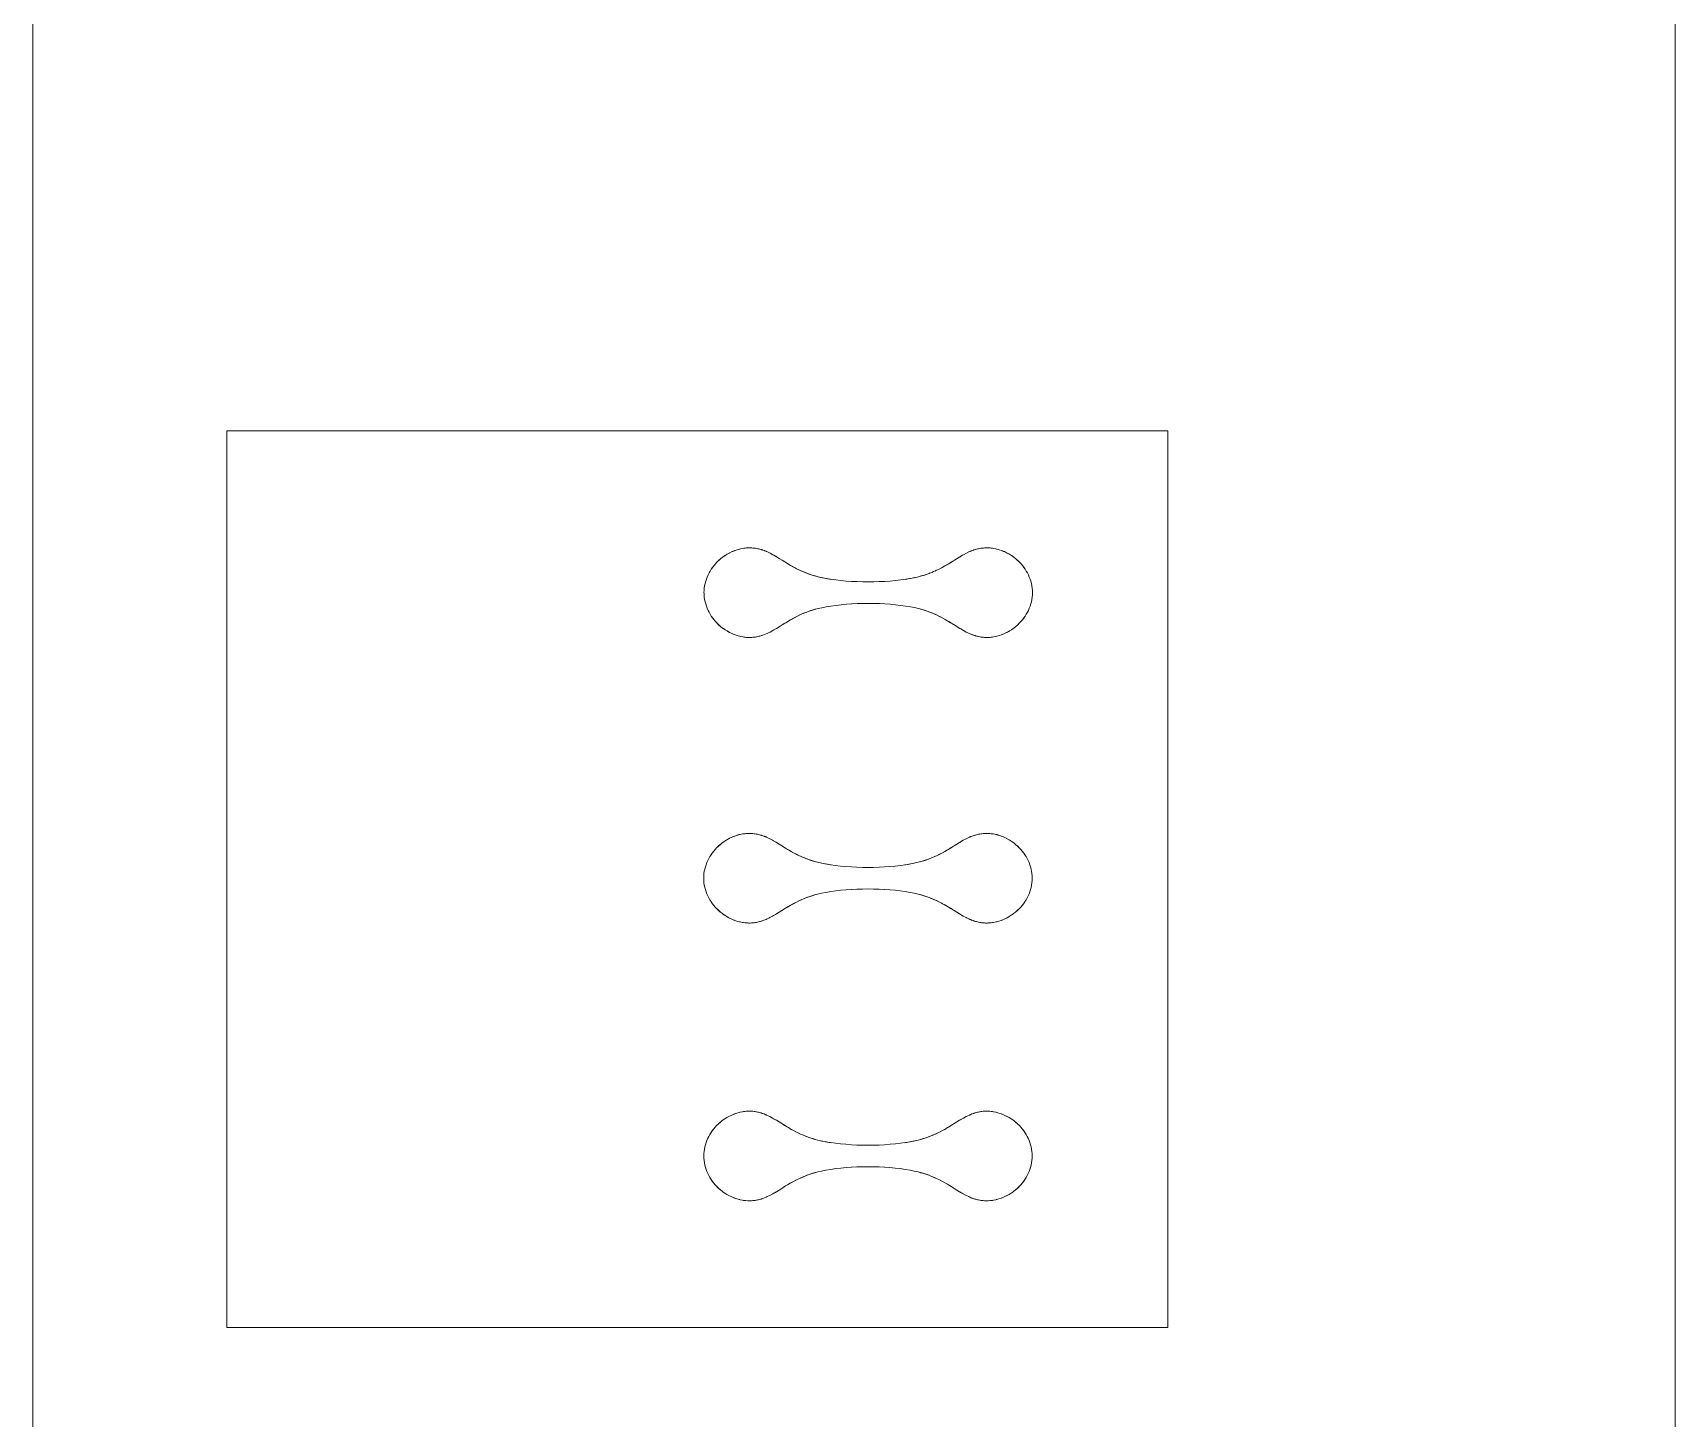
# Model space of a CAD drawing. Header units: centimetres. Extents: x -16.81 to -14.54, y 1.61 to 2.77.
# Drawn here: x -16.20587 to -16.18647, y 2.47812 to 2.49448 of the extents above; entities that cross this region are included whole.
import ezdxf

# ---------------------------------------------------------------- set-up
doc = ezdxf.new("R2010")
doc.units = ezdxf.units.CM
doc.header["$MEASUREMENT"] = 0
doc.layers.add('Predeterminada', color=7, linetype='Continuous', lineweight=0)

msp = doc.modelspace()

# ---------------------------------------------------------------- linework, layer by layer
at = {"layer": 'Predeterminada', "color": 18, "lineweight": 0, "true_color": 0x000000}
for p, q in [((-16.196779, 2.488122), (-16.1968, 2.488131)), ((-16.196742, 2.488107), (-16.196764, 2.488115)), ((-16.196702, 2.488092), (-16.196726, 2.4881)), ((-16.19527, 2.488105), (-16.195293, 2.488096)), ((-16.195233, 2.48812), (-16.195254, 2.488111)), ((-16.195196, 2.488136), (-16.195217, 2.488127)), ((-16.194093, 2.487957), (-16.194093, 2.487957)), ((-16.196775, 2.487624), (-16.196752, 2.487633)), ((-16.196737, 2.487639), (-16.196713, 2.487648)), ((-16.195306, 2.487652), (-16.195282, 2.487644)), ((-16.195267, 2.487638), (-16.195244, 2.487629)), ((-16.196811, 2.487608), (-16.19679, 2.487617)), ((-16.195228, 2.487622), (-16.195207, 2.487613)), ((-16.194793, 2.487383), (-16.19477, 2.487374)), ((-16.194777, 2.487377), (-16.194777, 2.487377)), ((-16.196782, 2.484749), (-16.196804, 2.484758)), ((-16.196746, 2.484734), (-16.196767, 2.484742)), ((-16.196706, 2.484719), (-16.196729, 2.484728)), ((-16.195273, 2.484732), (-16.195297, 2.484723)), ((-16.195236, 2.484747), (-16.195258, 2.484738)), ((-16.195199, 2.484763), (-16.195221, 2.484754)), ((-16.194096, 2.484584), (-16.194096, 2.484584)), ((-16.196814, 2.484235), (-16.196793, 2.484245)), ((-16.196778, 2.484251), (-16.196755, 2.484261)), ((-16.19674, 2.484267), (-16.196716, 2.484275)), ((-16.195309, 2.48428), (-16.195285, 2.484271)), ((-16.19527, 2.484265), (-16.195247, 2.484256)), ((-16.195231, 2.484249), (-16.19521, 2.48424)), ((-16.194796, 2.48401), (-16.194774, 2.484001)), ((-16.19478, 2.484004), (-16.19478, 2.484004)), ((-16.196782, 2.481468), (-16.196803, 2.481478)), ((-16.196745, 2.481453), (-16.196766, 2.481462)), ((-16.196705, 2.481438), (-16.196728, 2.481447)), ((-16.195273, 2.481451), (-16.195296, 2.481443)), ((-16.195236, 2.481466), (-16.195257, 2.481457)), ((-16.195199, 2.481482), (-16.19522, 2.481473)), ((-16.194096, 2.481303), (-16.194096, 2.481303)), ((-16.196814, 2.480954), (-16.196793, 2.480964)), ((-16.196778, 2.480971), (-16.196755, 2.48098)), ((-16.19674, 2.480986), (-16.196716, 2.480994)), ((-16.195309, 2.480999), (-16.195285, 2.48099)), ((-16.19527, 2.480984), (-16.195247, 2.480975)), ((-16.195231, 2.480969), (-16.19521, 2.480959)), ((-16.194796, 2.480729), (-16.194773, 2.480721)), ((-16.19478, 2.480723), (-16.19478, 2.480723))]:
    msp.add_line(p, q, dxfattribs=at)
for points in [[(-16.197826, 2.488192), (-16.197829, 2.488189), (-16.197844, 2.488169), (-16.197858, 2.488148), (-16.197855, 2.488152), (-16.197841, 2.488173), (-16.197825, 2.488193), (-16.197809, 2.488212), (-16.197792, 2.488231)], [(-16.197771, 2.488251), (-16.197774, 2.488249), (-16.197776, 2.488246), (-16.197792, 2.488231), (-16.197771, 2.488251), (-16.197747, 2.488272), (-16.197725, 2.48829)], [(-16.197749, 2.48827), (-16.197753, 2.488267), (-16.197769, 2.488252)], [(-16.197697, 2.488309), (-16.197703, 2.488305), (-16.197725, 2.48829), (-16.197718, 2.488294), (-16.197695, 2.488311), (-16.197671, 2.488325)], [(-16.197641, 2.488342), (-16.197647, 2.488339), (-16.197671, 2.488325), (-16.197663, 2.48833), (-16.197638, 2.488344), (-16.197613, 2.488356)], [(-16.197582, 2.488368), (-16.197588, 2.488366), (-16.197613, 2.488356), (-16.197603, 2.488359), (-16.197577, 2.48837), (-16.197551, 2.488379)], [(-16.197519, 2.488387), (-16.197524, 2.488386), (-16.197551, 2.488379), (-16.19754, 2.488382), (-16.197513, 2.488389), (-16.197485, 2.488395), (-16.197473, 2.488396), (-16.197445, 2.4884), (-16.197457, 2.488398), (-16.197473, 2.488396)], [(-16.197411, 2.488401), (-16.197417, 2.488401), (-16.197445, 2.4884), (-16.197422, 2.488401), (-16.197411, 2.488401), (-16.197408, 2.488401), (-16.197394, 2.488401), (-16.197379, 2.488401)], [(-16.197337, 2.488396), (-16.197325, 2.488394), (-16.197296, 2.488388), (-16.197308, 2.488391), (-16.197322, 2.488393)], [(-16.197263, 2.488379), (-16.197266, 2.48838), (-16.197272, 2.488382), (-16.197296, 2.488388), (-16.197284, 2.488385), (-16.197263, 2.488379), (-16.19726, 2.488378), (-16.197253, 2.488376), (-16.197247, 2.488374), (-16.197231, 2.488368), (-16.197225, 2.488366), (-16.197208, 2.488359), (-16.197202, 2.488356), (-16.197163, 2.488337), (-16.19713, 2.48832)], [(-16.197211, 2.48836), (-16.197214, 2.488361), (-16.19722, 2.488364), (-16.197225, 2.488366)], [(-16.197089, 2.488296), (-16.197097, 2.488301), (-16.19713, 2.48832), (-16.197118, 2.488313), (-16.197086, 2.488294), (-16.197054, 2.488274), (-16.197022, 2.488254), (-16.197022, 2.488254), (-16.196988, 2.488234)], [(-16.196814, 2.488138), (-16.19685, 2.488155), (-16.196885, 2.488173), (-16.19692, 2.488193), (-16.196954, 2.488213), (-16.196988, 2.488234), (-16.196988, 2.488234), (-16.197011, 2.488247), (-16.196978, 2.488227), (-16.196944, 2.488207), (-16.19691, 2.488187), (-16.196875, 2.488168), (-16.19684, 2.48815), (-16.196802, 2.488132), (-16.196766, 2.488116), (-16.196729, 2.488102), (-16.196691, 2.488088), (-16.196655, 2.488076), (-16.196622, 2.488067), (-16.19663, 2.488069), (-16.196664, 2.488079), (-16.196699, 2.488091)], [(-16.195308, 2.488091), (-16.195344, 2.488079), (-16.195378, 2.488069), (-16.195386, 2.488067), (-16.195352, 2.488076), (-16.195316, 2.488088), (-16.195278, 2.488102), (-16.195241, 2.488116), (-16.195205, 2.488132), (-16.195167, 2.48815), (-16.195132, 2.488168), (-16.195097, 2.488187), (-16.195063, 2.488207), (-16.195029, 2.488227), (-16.194996, 2.488247), (-16.195019, 2.488234), (-16.195053, 2.488213), (-16.195087, 2.488193), (-16.195122, 2.488173), (-16.195158, 2.488155), (-16.195193, 2.488138)], [(-16.195019, 2.488234), (-16.194985, 2.488254), (-16.194985, 2.488254), (-16.194953, 2.488274), (-16.194921, 2.488294), (-16.194889, 2.488313), (-16.194877, 2.48832), (-16.19491, 2.488301), (-16.194919, 2.488295)], [(-16.194877, 2.48832), (-16.194844, 2.488337), (-16.194806, 2.488356), (-16.194799, 2.488359), (-16.194782, 2.488366), (-16.194776, 2.488368), (-16.194761, 2.488374), (-16.194754, 2.488376), (-16.194748, 2.488378), (-16.194723, 2.488385), (-16.194711, 2.488388), (-16.194735, 2.488382), (-16.194741, 2.48838)], [(-16.194782, 2.488366), (-16.194787, 2.488364), (-16.194793, 2.488361), (-16.194797, 2.48836)], [(-16.194685, 2.488393), (-16.194699, 2.488391), (-16.194711, 2.488388), (-16.194683, 2.488394), (-16.194671, 2.488396)], [(-16.194628, 2.488401), (-16.194614, 2.488401), (-16.194599, 2.488401), (-16.194585, 2.488401), (-16.194562, 2.4884), (-16.19459, 2.488401)], [(-16.194534, 2.488396), (-16.19455, 2.488398), (-16.194562, 2.4884), (-16.194534, 2.488396), (-16.194522, 2.488395), (-16.194495, 2.488389), (-16.194468, 2.488382), (-16.194456, 2.488379), (-16.194483, 2.488386), (-16.194488, 2.488387)], [(-16.194456, 2.488379), (-16.19443, 2.48837), (-16.194404, 2.488359), (-16.194394, 2.488356), (-16.19442, 2.488366), (-16.194426, 2.488368)], [(-16.194394, 2.488356), (-16.194369, 2.488344), (-16.194345, 2.48833), (-16.194336, 2.488325), (-16.19436, 2.488339), (-16.194366, 2.488342)], [(-16.194336, 2.488325), (-16.194312, 2.488311), (-16.19429, 2.488294), (-16.194282, 2.48829), (-16.194305, 2.488305), (-16.194311, 2.488309)], [(-16.194282, 2.48829), (-16.194261, 2.488272), (-16.194239, 2.488253), (-16.194237, 2.488251), (-16.194236, 2.488251), (-16.194215, 2.488231), (-16.194231, 2.488246), (-16.194234, 2.488249), (-16.194236, 2.488251)], [(-16.194237, 2.488251), (-16.194254, 2.488267), (-16.194258, 2.48827)], [(-16.194215, 2.488231), (-16.194198, 2.488212), (-16.194182, 2.488193), (-16.194167, 2.488173), (-16.194152, 2.488152), (-16.194149, 2.488148), (-16.194164, 2.488169), (-16.194179, 2.488189), (-16.194181, 2.488192)], [(-16.197858, 2.488148), (-16.197872, 2.488127), (-16.197884, 2.488104), (-16.197896, 2.488081), (-16.197906, 2.488056), (-16.197916, 2.488031), (-16.197924, 2.488006), (-16.197931, 2.48798), (-16.197936, 2.487953), (-16.197941, 2.487926), (-16.197943, 2.487899), (-16.197944, 2.487872), (-16.197943, 2.487861), (-16.197943, 2.487845), (-16.197941, 2.487818), (-16.197937, 2.487791), (-16.197931, 2.487764), (-16.197924, 2.487738), (-16.197916, 2.487713), (-16.197906, 2.487688), (-16.197896, 2.487663), (-16.197884, 2.48764), (-16.197872, 2.487617), (-16.197858, 2.487596), (-16.197855, 2.487592), (-16.197841, 2.487571), (-16.197825, 2.487551), (-16.197809, 2.487532), (-16.197792, 2.487514)], [(-16.196553, 2.48805), (-16.196505, 2.48804), (-16.196495, 2.488038), (-16.196547, 2.488048), (-16.196597, 2.48806), (-16.19663, 2.488069)], [(-16.196505, 2.48804), (-16.19644, 2.488029), (-16.196448, 2.488031), (-16.196505, 2.48804)], [(-16.196448, 2.488031), (-16.196388, 2.488022), (-16.196327, 2.488015), (-16.196264, 2.488009), (-16.1962, 2.488005), (-16.196135, 2.488002), (-16.196069, 2.488), (-16.196004, 2.487999), (-16.195938, 2.488), (-16.195873, 2.488002), (-16.195808, 2.488005), (-16.195743, 2.488009), (-16.19568, 2.488015), (-16.195619, 2.488022), (-16.195559, 2.488031), (-16.195502, 2.48804)], [(-16.195456, 2.48805), (-16.195502, 2.48804), (-16.195511, 2.488038), (-16.195462, 2.488048), (-16.19541, 2.48806), (-16.195378, 2.488069)], [(-16.194149, 2.488148), (-16.194136, 2.488127), (-16.194123, 2.488104), (-16.194111, 2.488081), (-16.194101, 2.488056), (-16.194091, 2.488031), (-16.194083, 2.488006), (-16.194076, 2.48798), (-16.194071, 2.487953), (-16.194067, 2.487926), (-16.194064, 2.487899), (-16.194064, 2.487883), (-16.194064, 2.487872), (-16.194064, 2.487861), (-16.194064, 2.487845), (-16.194067, 2.487818), (-16.194071, 2.487791), (-16.194076, 2.487764), (-16.194083, 2.487738), (-16.194091, 2.487713), (-16.194101, 2.487688), (-16.194111, 2.487663), (-16.194123, 2.48764), (-16.194136, 2.487617), (-16.194149, 2.487596)], [(-16.1967, 2.487653), (-16.196663, 2.487665), (-16.19663, 2.487675), (-16.196622, 2.487677), (-16.196655, 2.487668), (-16.196692, 2.487656), (-16.196729, 2.487643), (-16.196767, 2.487628), (-16.196802, 2.487612), (-16.19684, 2.487594), (-16.196875, 2.487576), (-16.196912, 2.487556), (-16.196944, 2.487537), (-16.196978, 2.487517), (-16.197011, 2.487497), (-16.196988, 2.487511), (-16.196954, 2.487531), (-16.196922, 2.48755), (-16.196885, 2.487571), (-16.196849, 2.48759), (-16.196814, 2.487607)], [(-16.19663, 2.487675), (-16.196597, 2.487684), (-16.196552, 2.487694), (-16.1965, 2.487705), (-16.196444, 2.487714), (-16.196385, 2.487722), (-16.196324, 2.487729), (-16.196262, 2.487735), (-16.196198, 2.487739), (-16.196134, 2.487742), (-16.196069, 2.487744), (-16.196004, 2.487745), (-16.195939, 2.487744), (-16.195874, 2.487742), (-16.195809, 2.487739), (-16.195746, 2.487735), (-16.195683, 2.487729), (-16.195622, 2.487722), (-16.195622, 2.487722), (-16.195563, 2.487714), (-16.195506, 2.487704), (-16.195457, 2.487695), (-16.19541, 2.487684), (-16.195378, 2.487675)], [(-16.196201, 2.487739), (-16.196136, 2.487742), (-16.19607, 2.487744), (-16.196004, 2.487745), (-16.195938, 2.487744), (-16.195872, 2.487742), (-16.195806, 2.487739)], [(-16.195193, 2.487606), (-16.195158, 2.48759), (-16.195122, 2.487571), (-16.195086, 2.48755), (-16.195053, 2.487531), (-16.195019, 2.487511), (-16.194997, 2.487497), (-16.19503, 2.487517), (-16.195063, 2.487537), (-16.195096, 2.487556), (-16.195122, 2.487571), (-16.195132, 2.487576), (-16.195168, 2.487594), (-16.195205, 2.487612), (-16.195241, 2.487628), (-16.195278, 2.487643), (-16.195315, 2.487656), (-16.195352, 2.487668), (-16.195386, 2.487677), (-16.195378, 2.487675), (-16.195378, 2.487675), (-16.195344, 2.487665), (-16.195307, 2.487653)], [(-16.197858, 2.487596), (-16.197844, 2.487575), (-16.197829, 2.487555), (-16.197826, 2.487552)], [(-16.197774, 2.487495), (-16.197792, 2.487514), (-16.197776, 2.487498)], [(-16.197724, 2.487454), (-16.197747, 2.487472), (-16.197771, 2.487493), (-16.197787, 2.487509), (-16.197774, 2.487495), (-16.197771, 2.487493)], [(-16.197769, 2.487492), (-16.197753, 2.487477), (-16.197749, 2.487474)], [(-16.196988, 2.487511), (-16.197021, 2.48749), (-16.197054, 2.487469), (-16.197086, 2.48745), (-16.197118, 2.487431), (-16.19713, 2.487424), (-16.197097, 2.487443), (-16.197089, 2.487449)], [(-16.195019, 2.487511), (-16.194986, 2.48749), (-16.194953, 2.487469), (-16.194921, 2.48745), (-16.194889, 2.487431), (-16.194878, 2.487424), (-16.19491, 2.487443), (-16.194918, 2.487448)], [(-16.194236, 2.487493), (-16.194234, 2.487495), (-16.194231, 2.487498), (-16.194215, 2.487514), (-16.194236, 2.487493), (-16.194261, 2.487472), (-16.194283, 2.487454), (-16.194291, 2.487449), (-16.194312, 2.487433), (-16.194336, 2.487419), (-16.194344, 2.487414), (-16.194369, 2.487401), (-16.194393, 2.487389)], [(-16.194311, 2.487435), (-16.194305, 2.487439), (-16.194283, 2.487454)], [(-16.194258, 2.487474), (-16.194254, 2.487477), (-16.194238, 2.487492)], [(-16.194181, 2.487552), (-16.194179, 2.487555), (-16.194164, 2.487575), (-16.194149, 2.487596), (-16.194152, 2.487592), (-16.194167, 2.487571), (-16.194182, 2.487551), (-16.194199, 2.487532), (-16.194215, 2.487514)], [(-16.197672, 2.487419), (-16.197695, 2.487433), (-16.197697, 2.487435)], [(-16.197614, 2.487389), (-16.197638, 2.487401), (-16.197641, 2.487402)], [(-16.197551, 2.487365), (-16.197577, 2.487374), (-16.197604, 2.487385), (-16.197614, 2.487389), (-16.197588, 2.487378), (-16.197582, 2.487376)], [(-16.197473, 2.487348), (-16.197458, 2.487346), (-16.197445, 2.487344), (-16.197473, 2.487348), (-16.197485, 2.487349), (-16.197513, 2.487355), (-16.19754, 2.487362), (-16.197551, 2.487365), (-16.197524, 2.487358), (-16.197519, 2.487357)], [(-16.197408, 2.487343), (-16.197417, 2.487343), (-16.197445, 2.487344), (-16.197422, 2.487344), (-16.197408, 2.487343), (-16.197394, 2.487343), (-16.197379, 2.487344)], [(-16.197321, 2.487351), (-16.197308, 2.487353), (-16.197296, 2.487356), (-16.197325, 2.48735), (-16.197337, 2.487348), (-16.197365, 2.487345), (-16.197379, 2.487344), (-16.197365, 2.487345), (-16.19735, 2.487346), (-16.197347, 2.487347)], [(-16.19713, 2.487424), (-16.197162, 2.487407), (-16.197175, 2.487401), (-16.197196, 2.487391), (-16.197208, 2.487385), (-16.197247, 2.48737), (-16.197253, 2.487368), (-16.19726, 2.487366)], [(-16.194787, 2.48738), (-16.194799, 2.487385), (-16.194811, 2.487391), (-16.194833, 2.487401), (-16.194845, 2.487407), (-16.194878, 2.487424)], [(-16.194754, 2.487368), (-16.194761, 2.48737), (-16.194799, 2.487385)], [(-16.194748, 2.487366), (-16.194754, 2.487368), (-16.194787, 2.48738), (-16.194761, 2.48737)], [(-16.194671, 2.487348), (-16.194683, 2.48735), (-16.194711, 2.487356), (-16.194699, 2.487353), (-16.194671, 2.487348), (-16.194642, 2.487345), (-16.194628, 2.487344), (-16.194642, 2.487345), (-16.194657, 2.487346), (-16.194661, 2.487347)], [(-16.194597, 2.487343), (-16.19459, 2.487343), (-16.194562, 2.487344), (-16.194585, 2.487344), (-16.194599, 2.487343), (-16.194614, 2.487343), (-16.194628, 2.487344)], [(-16.194488, 2.487357), (-16.194483, 2.487358), (-16.194456, 2.487365), (-16.194468, 2.487362), (-16.194495, 2.487355), (-16.194522, 2.487349), (-16.194534, 2.487348), (-16.194562, 2.487344), (-16.19455, 2.487346), (-16.194534, 2.487348)], [(-16.194426, 2.487376), (-16.19442, 2.487378), (-16.194393, 2.487389), (-16.194403, 2.487385), (-16.19443, 2.487374), (-16.194456, 2.487365)], [(-16.194366, 2.487402), (-16.19436, 2.487405), (-16.194336, 2.487419)], [(-16.197774, 2.484878), (-16.197777, 2.484876), (-16.197779, 2.484873), (-16.197795, 2.484858), (-16.197774, 2.484878), (-16.19775, 2.484899), (-16.197728, 2.484917)], [(-16.1977, 2.484937), (-16.197706, 2.484933), (-16.197728, 2.484917), (-16.197721, 2.484921), (-16.197698, 2.484938), (-16.197675, 2.484953)], [(-16.197644, 2.484969), (-16.197651, 2.484966), (-16.197675, 2.484953), (-16.197666, 2.484957), (-16.197641, 2.484971), (-16.197616, 2.484983)], [(-16.197585, 2.484995), (-16.197591, 2.484993), (-16.197616, 2.484983), (-16.197606, 2.484987), (-16.19758, 2.484997), (-16.197554, 2.485006)], [(-16.197523, 2.485014), (-16.197527, 2.485014), (-16.197554, 2.485006), (-16.197543, 2.485009), (-16.197516, 2.485016), (-16.197488, 2.485022), (-16.197476, 2.485023), (-16.197448, 2.485027), (-16.197461, 2.485025), (-16.197476, 2.485023)], [(-16.197414, 2.485028), (-16.19742, 2.485028), (-16.197448, 2.485027), (-16.197426, 2.485028), (-16.197414, 2.485028), (-16.197411, 2.485028), (-16.197397, 2.485028), (-16.197382, 2.485028)], [(-16.19734, 2.485023), (-16.197328, 2.485021), (-16.197299, 2.485016), (-16.197312, 2.485018), (-16.197325, 2.48502)], [(-16.197266, 2.485006), (-16.197269, 2.485007), (-16.197276, 2.485009), (-16.197299, 2.485016), (-16.197287, 2.485012), (-16.197266, 2.485006), (-16.197263, 2.485005), (-16.197256, 2.485003), (-16.19725, 2.485001), (-16.197234, 2.484995), (-16.197228, 2.484993), (-16.197211, 2.484986), (-16.197205, 2.484983), (-16.197166, 2.484965), (-16.197133, 2.484947)], [(-16.197214, 2.484987), (-16.197217, 2.484989), (-16.197223, 2.484991), (-16.197228, 2.484993)], [(-16.197092, 2.484923), (-16.1971, 2.484928), (-16.197133, 2.484947), (-16.197122, 2.48494), (-16.197089, 2.484921), (-16.197057, 2.484901), (-16.197025, 2.484882), (-16.197025, 2.484882), (-16.196992, 2.484861)], [(-16.195022, 2.484861), (-16.194989, 2.484882), (-16.194989, 2.484882), (-16.194957, 2.484901), (-16.194925, 2.484921), (-16.194892, 2.48494), (-16.194881, 2.484947), (-16.194913, 2.484928), (-16.194922, 2.484922)], [(-16.194881, 2.484947), (-16.194848, 2.484965), (-16.194809, 2.484983), (-16.194803, 2.484986), (-16.194786, 2.484993), (-16.194779, 2.484995), (-16.194764, 2.485001), (-16.194757, 2.485003), (-16.194751, 2.485005), (-16.194726, 2.485012), (-16.194714, 2.485016), (-16.194738, 2.485009), (-16.194744, 2.485007)], [(-16.194786, 2.484993), (-16.194791, 2.484991), (-16.194797, 2.484989), (-16.1948, 2.484987)], [(-16.194689, 2.48502), (-16.194702, 2.485018), (-16.194714, 2.485016), (-16.194686, 2.485021), (-16.194674, 2.485023)], [(-16.194631, 2.485028), (-16.194617, 2.485028), (-16.194602, 2.485028), (-16.194588, 2.485028), (-16.194565, 2.485027), (-16.194593, 2.485028)], [(-16.194537, 2.485023), (-16.194553, 2.485025), (-16.194565, 2.485027), (-16.194537, 2.485023), (-16.194525, 2.485022), (-16.194498, 2.485016), (-16.194471, 2.485009), (-16.19446, 2.485006), (-16.194486, 2.485014), (-16.194491, 2.485015)], [(-16.19446, 2.485006), (-16.194433, 2.484997), (-16.194407, 2.484987), (-16.194397, 2.484983), (-16.194423, 2.484993), (-16.194429, 2.484995)], [(-16.194397, 2.484983), (-16.194372, 2.484971), (-16.194348, 2.484957), (-16.194339, 2.484953), (-16.194363, 2.484966), (-16.194369, 2.484969)], [(-16.194339, 2.484953), (-16.194316, 2.484938), (-16.194293, 2.484921), (-16.194285, 2.484917), (-16.194308, 2.484933), (-16.194314, 2.484936)], [(-16.194285, 2.484917), (-16.194264, 2.484899), (-16.194243, 2.484881), (-16.19424, 2.484878), (-16.19424, 2.484878), (-16.194219, 2.484858), (-16.194234, 2.484873), (-16.194237, 2.484876), (-16.194239, 2.484878)], [(-16.197861, 2.484775), (-16.197875, 2.484754), (-16.197887, 2.484731), (-16.197899, 2.484708), (-16.19791, 2.484684), (-16.197919, 2.484659), (-16.197927, 2.484633), (-16.197934, 2.484607), (-16.19794, 2.484581), (-16.197944, 2.484554), (-16.197946, 2.484526), (-16.197947, 2.484499), (-16.197946, 2.484488), (-16.197946, 2.484472), (-16.197944, 2.484445), (-16.19794, 2.484418), (-16.197934, 2.484391), (-16.197927, 2.484365), (-16.197919, 2.48434), (-16.19791, 2.484315), (-16.197899, 2.484291), (-16.197887, 2.484267), (-16.197875, 2.484245), (-16.197861, 2.484223), (-16.197858, 2.48422), (-16.197844, 2.484198), (-16.197828, 2.484178), (-16.197812, 2.484159), (-16.197795, 2.484141)], [(-16.197829, 2.484819), (-16.197832, 2.484816), (-16.197847, 2.484796), (-16.197861, 2.484775), (-16.197858, 2.484779), (-16.197844, 2.4848), (-16.197828, 2.48482), (-16.197812, 2.484839), (-16.197795, 2.484858)], [(-16.197752, 2.484897), (-16.197756, 2.484894), (-16.197772, 2.48488)], [(-16.196817, 2.484765), (-16.196853, 2.484782), (-16.196888, 2.4848), (-16.196923, 2.48482), (-16.196957, 2.48484), (-16.196992, 2.484861), (-16.196992, 2.484861), (-16.197014, 2.484874), (-16.196981, 2.484854), (-16.196947, 2.484834), (-16.196914, 2.484814), (-16.196878, 2.484795), (-16.196843, 2.484777), (-16.196806, 2.484759), (-16.19677, 2.484743), (-16.196733, 2.484729), (-16.196695, 2.484715), (-16.196658, 2.484704), (-16.196625, 2.484694), (-16.196633, 2.484696), (-16.196667, 2.484706), (-16.196703, 2.484718)], [(-16.195311, 2.484718), (-16.195347, 2.484706), (-16.195381, 2.484696), (-16.195389, 2.484694), (-16.195355, 2.484704), (-16.195319, 2.484715), (-16.195281, 2.484729), (-16.195244, 2.484743), (-16.195208, 2.484759), (-16.19517, 2.484777), (-16.195135, 2.484795), (-16.1951, 2.484814), (-16.195066, 2.484834), (-16.195032, 2.484854), (-16.194999, 2.484874), (-16.195022, 2.484861), (-16.195056, 2.48484), (-16.19509, 2.48482), (-16.195125, 2.4848), (-16.195161, 2.484782), (-16.195196, 2.484765)], [(-16.19424, 2.484878), (-16.194258, 2.484894), (-16.194262, 2.484897)], [(-16.194219, 2.484858), (-16.194202, 2.484839), (-16.194185, 2.48482), (-16.19417, 2.4848), (-16.194155, 2.484779), (-16.194152, 2.484775), (-16.194167, 2.484796), (-16.194182, 2.484816), (-16.194184, 2.484819)], [(-16.194152, 2.484775), (-16.194139, 2.484754), (-16.194126, 2.484731), (-16.194115, 2.484708), (-16.194104, 2.484684), (-16.194095, 2.484659), (-16.194086, 2.484633), (-16.194079, 2.484607), (-16.194074, 2.484581), (-16.19407, 2.484554), (-16.194067, 2.484526), (-16.194067, 2.48451), (-16.194067, 2.484499), (-16.194067, 2.484488), (-16.194067, 2.484472), (-16.19407, 2.484445), (-16.194074, 2.484418), (-16.194079, 2.484391), (-16.194086, 2.484365), (-16.194095, 2.48434), (-16.194104, 2.484315), (-16.194115, 2.484291), (-16.194126, 2.484267), (-16.194139, 2.484245), (-16.194152, 2.484223)], [(-16.196556, 2.484677), (-16.196508, 2.484667), (-16.196498, 2.484665), (-16.19655, 2.484676), (-16.196601, 2.484688), (-16.196633, 2.484696)], [(-16.196508, 2.484667), (-16.196443, 2.484656), (-16.196451, 2.484658), (-16.196508, 2.484667)], [(-16.196451, 2.484658), (-16.196392, 2.484649), (-16.19633, 2.484642), (-16.196267, 2.484636), (-16.196203, 2.484632), (-16.196138, 2.484629), (-16.196072, 2.484627), (-16.196007, 2.484626), (-16.195941, 2.484627), (-16.195876, 2.484629), (-16.195811, 2.484632), (-16.195747, 2.484636), (-16.195684, 2.484642), (-16.195622, 2.484649), (-16.195562, 2.484658), (-16.195505, 2.484667)], [(-16.195459, 2.484677), (-16.195505, 2.484667), (-16.195515, 2.484665), (-16.195465, 2.484675), (-16.195413, 2.484688), (-16.195381, 2.484696)], [(-16.196633, 2.484302), (-16.196601, 2.484311), (-16.196555, 2.484321), (-16.196503, 2.484332), (-16.196447, 2.484341), (-16.196388, 2.48435), (-16.196327, 2.484356), (-16.196265, 2.484362), (-16.196201, 2.484366), (-16.196137, 2.48437), (-16.196072, 2.484371), (-16.196007, 2.484372), (-16.195942, 2.484371), (-16.195877, 2.48437), (-16.195812, 2.484366), (-16.195749, 2.484362), (-16.195686, 2.484356), (-16.195625, 2.48435), (-16.195625, 2.48435), (-16.195566, 2.484341), (-16.19551, 2.484332), (-16.19546, 2.484322), (-16.195413, 2.484311), (-16.195381, 2.484302)], [(-16.196204, 2.484366), (-16.196139, 2.484369), (-16.196073, 2.484371), (-16.196007, 2.484372), (-16.195941, 2.484371), (-16.195875, 2.484369), (-16.195809, 2.484366)], [(-16.197861, 2.484223), (-16.197847, 2.484202), (-16.197832, 2.484182), (-16.197829, 2.48418)], [(-16.197777, 2.484123), (-16.197795, 2.484141), (-16.197779, 2.484125)], [(-16.196991, 2.484138), (-16.197024, 2.484117), (-16.197057, 2.484097), (-16.197089, 2.484077), (-16.197121, 2.484059), (-16.197133, 2.484052), (-16.197101, 2.48407), (-16.197092, 2.484076)], [(-16.196703, 2.48428), (-16.196666, 2.484292), (-16.196633, 2.484302), (-16.196625, 2.484305), (-16.196658, 2.484295), (-16.196695, 2.484283), (-16.196732, 2.48427), (-16.19677, 2.484255), (-16.196806, 2.484239), (-16.196843, 2.484222), (-16.196879, 2.484203), (-16.196915, 2.484183), (-16.196948, 2.484165), (-16.196981, 2.484145), (-16.197014, 2.484124), (-16.196991, 2.484138), (-16.196958, 2.484158), (-16.196925, 2.484178), (-16.196888, 2.484198), (-16.196852, 2.484217), (-16.196817, 2.484234)], [(-16.195196, 2.484234), (-16.195161, 2.484217), (-16.195125, 2.484198), (-16.195089, 2.484178), (-16.195056, 2.484158), (-16.195023, 2.484138), (-16.195, 2.484124), (-16.195033, 2.484145), (-16.195066, 2.484165), (-16.195099, 2.484183), (-16.195125, 2.484198), (-16.195135, 2.484203), (-16.195171, 2.484222), (-16.195208, 2.484239), (-16.195244, 2.484255), (-16.195282, 2.48427), (-16.195319, 2.484283), (-16.195355, 2.484295), (-16.195389, 2.484305), (-16.195381, 2.484302), (-16.195381, 2.484302), (-16.195347, 2.484292), (-16.19531, 2.48428)], [(-16.195023, 2.484138), (-16.194989, 2.484117), (-16.194956, 2.484097), (-16.194924, 2.484077), (-16.194893, 2.484059), (-16.194881, 2.484052), (-16.194913, 2.48407), (-16.194921, 2.484075)], [(-16.194239, 2.48412), (-16.194237, 2.484123), (-16.194234, 2.484125), (-16.194218, 2.484141), (-16.19424, 2.48412), (-16.194264, 2.484099), (-16.194286, 2.484081), (-16.194294, 2.484076), (-16.194316, 2.484061), (-16.194339, 2.484046), (-16.194348, 2.484041), (-16.194372, 2.484028), (-16.194396, 2.484016)], [(-16.194184, 2.48418), (-16.194182, 2.484182), (-16.194167, 2.484202), (-16.194152, 2.484223), (-16.194155, 2.48422), (-16.19417, 2.484198), (-16.194185, 2.484178), (-16.194202, 2.484159), (-16.194218, 2.484141)], [(-16.197727, 2.484081), (-16.19775, 2.484099), (-16.197774, 2.48412), (-16.19779, 2.484136), (-16.197777, 2.484123), (-16.197774, 2.48412)], [(-16.197772, 2.484119), (-16.197756, 2.484104), (-16.197753, 2.484101)], [(-16.197675, 2.484046), (-16.197698, 2.484061), (-16.1977, 2.484062)], [(-16.197617, 2.484016), (-16.197641, 2.484028), (-16.197644, 2.484029)], [(-16.197554, 2.483992), (-16.19758, 2.484001), (-16.197607, 2.484012), (-16.197617, 2.484016), (-16.197591, 2.484005), (-16.197585, 2.484003)], [(-16.197476, 2.483975), (-16.197461, 2.483973), (-16.197448, 2.483972), (-16.197476, 2.483975), (-16.197488, 2.483977), (-16.197516, 2.483982), (-16.197543, 2.483989), (-16.197554, 2.483992), (-16.197527, 2.483985), (-16.197523, 2.483984)], [(-16.197411, 2.48397), (-16.19742, 2.48397), (-16.197448, 2.483972), (-16.197426, 2.483971), (-16.197411, 2.48397), (-16.197397, 2.48397), (-16.197382, 2.483971)], [(-16.197325, 2.483978), (-16.197311, 2.48398), (-16.197299, 2.483983), (-16.197328, 2.483977), (-16.19734, 2.483975), (-16.197368, 2.483972), (-16.197382, 2.483971), (-16.197368, 2.483972), (-16.197353, 2.483973), (-16.19735, 2.483974)], [(-16.197133, 2.484052), (-16.197166, 2.484034), (-16.197178, 2.484028), (-16.197199, 2.484018), (-16.197211, 2.484012), (-16.19725, 2.483998), (-16.197256, 2.483995), (-16.197263, 2.483993)], [(-16.19479, 2.484007), (-16.194802, 2.484012), (-16.194815, 2.484018), (-16.194836, 2.484028), (-16.194848, 2.484034), (-16.194881, 2.484052)], [(-16.194757, 2.483995), (-16.194764, 2.483998), (-16.194802, 2.484012)], [(-16.194751, 2.483993), (-16.194757, 2.483995), (-16.19479, 2.484007), (-16.194764, 2.483998)], [(-16.194674, 2.483975), (-16.194686, 2.483977), (-16.194714, 2.483983), (-16.194702, 2.48398), (-16.194674, 2.483975), (-16.194645, 2.483972), (-16.194631, 2.483971), (-16.194646, 2.483972), (-16.19466, 2.483973), (-16.194664, 2.483974)], [(-16.1946, 2.48397), (-16.194593, 2.48397), (-16.194565, 2.483972), (-16.194588, 2.483971), (-16.194602, 2.48397), (-16.194617, 2.48397), (-16.194631, 2.483971)], [(-16.194491, 2.483984), (-16.194486, 2.483985), (-16.19446, 2.483992), (-16.194471, 2.483989), (-16.194498, 2.483982), (-16.194525, 2.483977), (-16.194537, 2.483975), (-16.194565, 2.483972), (-16.194553, 2.483973), (-16.194537, 2.483975)], [(-16.194429, 2.484003), (-16.194423, 2.484005), (-16.194396, 2.484016), (-16.194407, 2.484012), (-16.194433, 2.484001), (-16.19446, 2.483992)], [(-16.19437, 2.484029), (-16.194363, 2.484032), (-16.194339, 2.484046)], [(-16.194314, 2.484062), (-16.194308, 2.484066), (-16.194286, 2.484081)], [(-16.194261, 2.484101), (-16.194258, 2.484104), (-16.194241, 2.484119)], [(-16.197774, 2.481597), (-16.197776, 2.481595), (-16.197779, 2.481592), (-16.197795, 2.481577), (-16.197774, 2.481597), (-16.19775, 2.481619), (-16.197728, 2.481636)], [(-16.197752, 2.481616), (-16.197756, 2.481613), (-16.197772, 2.481599)], [(-16.197699, 2.481656), (-16.197706, 2.481652), (-16.197728, 2.481636), (-16.197721, 2.481641), (-16.197698, 2.481657), (-16.197674, 2.481672)], [(-16.197644, 2.481688), (-16.19765, 2.481685), (-16.197674, 2.481672), (-16.197666, 2.481676), (-16.197641, 2.48169), (-16.197616, 2.481702)], [(-16.197584, 2.481715), (-16.197591, 2.481713), (-16.197616, 2.481702), (-16.197606, 2.481706), (-16.19758, 2.481716), (-16.197554, 2.481725)], [(-16.197522, 2.481734), (-16.197527, 2.481733), (-16.197554, 2.481725), (-16.197543, 2.481728), (-16.197516, 2.481736), (-16.197488, 2.481741), (-16.197476, 2.481743), (-16.197448, 2.481746), (-16.19746, 2.481745), (-16.197476, 2.481743)], [(-16.197414, 2.481747), (-16.19742, 2.481747), (-16.197448, 2.481746), (-16.197425, 2.481747), (-16.197414, 2.481747), (-16.197411, 2.481747), (-16.197397, 2.481747), (-16.197382, 2.481747)], [(-16.19734, 2.481743), (-16.197328, 2.48174), (-16.197299, 2.481735), (-16.197311, 2.481737), (-16.197325, 2.48174)], [(-16.197266, 2.481726), (-16.197269, 2.481727), (-16.197275, 2.481728), (-16.197299, 2.481735), (-16.197287, 2.481731), (-16.197266, 2.481726), (-16.197263, 2.481725), (-16.197256, 2.481722), (-16.19725, 2.48172), (-16.197234, 2.481715), (-16.197228, 2.481712), (-16.197211, 2.481705), (-16.197204, 2.481702), (-16.197166, 2.481684), (-16.197133, 2.481666)], [(-16.197214, 2.481706), (-16.197217, 2.481708), (-16.197223, 2.48171), (-16.197228, 2.481712)], [(-16.197092, 2.481642), (-16.1971, 2.481647), (-16.197133, 2.481666), (-16.197121, 2.481659), (-16.197089, 2.48164), (-16.197057, 2.481621), (-16.197025, 2.481601), (-16.197025, 2.481601), (-16.196991, 2.48158)], [(-16.195022, 2.48158), (-16.194988, 2.481601), (-16.194988, 2.481601), (-16.194956, 2.481621), (-16.194924, 2.48164), (-16.194892, 2.481659), (-16.19488, 2.481666), (-16.194913, 2.481647), (-16.194922, 2.481642)], [(-16.19488, 2.481666), (-16.194847, 2.481684), (-16.194809, 2.481702), (-16.194802, 2.481705), (-16.194785, 2.481712), (-16.194779, 2.481715), (-16.194763, 2.48172), (-16.194757, 2.481722), (-16.194751, 2.481725), (-16.194726, 2.481731), (-16.194714, 2.481735), (-16.194738, 2.481728), (-16.194744, 2.481727)], [(-16.194785, 2.481712), (-16.19479, 2.48171), (-16.194796, 2.481708), (-16.1948, 2.481706)], [(-16.194688, 2.48174), (-16.194702, 2.481737), (-16.194714, 2.481735), (-16.194686, 2.48174), (-16.194673, 2.481743)], [(-16.194631, 2.481747), (-16.194616, 2.481747), (-16.194602, 2.481747), (-16.194588, 2.481747), (-16.194565, 2.481746), (-16.194593, 2.481747)], [(-16.194537, 2.481743), (-16.194553, 2.481745), (-16.194565, 2.481746), (-16.194537, 2.481743), (-16.194525, 2.481741), (-16.194498, 2.481736), (-16.194471, 2.481728), (-16.194459, 2.481725), (-16.194486, 2.481733), (-16.194491, 2.481734)], [(-16.194459, 2.481725), (-16.194433, 2.481716), (-16.194407, 2.481706), (-16.194397, 2.481702), (-16.194422, 2.481713), (-16.194429, 2.481715)], [(-16.194397, 2.481702), (-16.194372, 2.48169), (-16.194348, 2.481676), (-16.194339, 2.481672), (-16.194363, 2.481685), (-16.194369, 2.481688)], [(-16.194339, 2.481672), (-16.194315, 2.481657), (-16.194293, 2.481641), (-16.194285, 2.481636), (-16.194307, 2.481652), (-16.194314, 2.481656)], [(-16.194285, 2.481636), (-16.194264, 2.481619), (-16.194242, 2.4816), (-16.19424, 2.481598), (-16.194239, 2.481597), (-16.194218, 2.481577), (-16.194234, 2.481592), (-16.194237, 2.481595), (-16.194239, 2.481597)], [(-16.19424, 2.481598), (-16.194257, 2.481613), (-16.194261, 2.481617)], [(-16.197861, 2.481495), (-16.197874, 2.481473), (-16.197887, 2.48145), (-16.197899, 2.481427), (-16.197909, 2.481403), (-16.197919, 2.481378), (-16.197927, 2.481352), (-16.197934, 2.481326), (-16.197939, 2.4813), (-16.197943, 2.481273), (-16.197946, 2.481246), (-16.197947, 2.481218), (-16.197946, 2.481207), (-16.197946, 2.481191), (-16.197943, 2.481164), (-16.197939, 2.481137), (-16.197934, 2.48111), (-16.197927, 2.481084), (-16.197919, 2.481059), (-16.197909, 2.481034), (-16.197899, 2.48101), (-16.197887, 2.480986), (-16.197874, 2.480964), (-16.197861, 2.480942), (-16.197858, 2.480939), (-16.197843, 2.480918), (-16.197828, 2.480897), (-16.197812, 2.480878), (-16.197795, 2.48086)], [(-16.197829, 2.481538), (-16.197831, 2.481535), (-16.197847, 2.481515), (-16.197861, 2.481495), (-16.197858, 2.481498), (-16.197843, 2.481519), (-16.197828, 2.481539), (-16.197812, 2.481559), (-16.197795, 2.481577)], [(-16.196817, 2.481484), (-16.196852, 2.481501), (-16.196888, 2.481519), (-16.196923, 2.481539), (-16.196957, 2.481559), (-16.196991, 2.48158), (-16.196991, 2.48158), (-16.197014, 2.481594), (-16.196981, 2.481573), (-16.196947, 2.481553), (-16.196913, 2.481533), (-16.196878, 2.481514), (-16.196843, 2.481496), (-16.196805, 2.481478), (-16.196769, 2.481463), (-16.196732, 2.481448), (-16.196694, 2.481434), (-16.196658, 2.481423), (-16.196625, 2.481413), (-16.196633, 2.481415), (-16.196666, 2.481425), (-16.196702, 2.481437)], [(-16.195311, 2.481437), (-16.195347, 2.481425), (-16.195381, 2.481415), (-16.195388, 2.481413), (-16.195355, 2.481423), (-16.195319, 2.481434), (-16.195281, 2.481448), (-16.195244, 2.481463), (-16.195208, 2.481478), (-16.19517, 2.481496), (-16.195135, 2.481514), (-16.1951, 2.481533), (-16.195066, 2.481553), (-16.195032, 2.481573), (-16.194999, 2.481594), (-16.195022, 2.48158), (-16.195056, 2.481559), (-16.19509, 2.481539), (-16.195125, 2.481519), (-16.195161, 2.481501), (-16.195196, 2.481484)], [(-16.194218, 2.481577), (-16.194201, 2.481559), (-16.194185, 2.481539), (-16.19417, 2.481519), (-16.194155, 2.481498), (-16.194152, 2.481495), (-16.194167, 2.481515), (-16.194182, 2.481535), (-16.194184, 2.481538)], [(-16.194152, 2.481495), (-16.194139, 2.481473), (-16.194126, 2.48145), (-16.194114, 2.481427), (-16.194104, 2.481403), (-16.194094, 2.481378), (-16.194086, 2.481352), (-16.194079, 2.481326), (-16.194074, 2.4813), (-16.19407, 2.481273), (-16.194067, 2.481246), (-16.194067, 2.48123), (-16.194066, 2.481218), (-16.194067, 2.481207), (-16.194067, 2.481191), (-16.19407, 2.481164), (-16.194074, 2.481137), (-16.194079, 2.48111), (-16.194086, 2.481084), (-16.194094, 2.481059), (-16.194104, 2.481034), (-16.194114, 2.48101), (-16.194126, 2.480986), (-16.194139, 2.480964), (-16.194152, 2.480942)], [(-16.196556, 2.481396), (-16.196507, 2.481386), (-16.196498, 2.481384), (-16.19655, 2.481395), (-16.1966, 2.481407), (-16.196633, 2.481415)], [(-16.196507, 2.481386), (-16.196443, 2.481375), (-16.196451, 2.481377), (-16.196507, 2.481386)], [(-16.196451, 2.481377), (-16.196391, 2.481368), (-16.19633, 2.481361), (-16.196267, 2.481356), (-16.196203, 2.481351), (-16.196138, 2.481348), (-16.196072, 2.481346), (-16.196007, 2.481346), (-16.195941, 2.481346), (-16.195875, 2.481348), (-16.195811, 2.481351), (-16.195746, 2.481356), (-16.195683, 2.481361), (-16.195622, 2.481368), (-16.195562, 2.481377), (-16.195505, 2.481387)], [(-16.195459, 2.481396), (-16.195505, 2.481387), (-16.195514, 2.481385), (-16.195465, 2.481394), (-16.195413, 2.481407), (-16.195381, 2.481415)], [(-16.196633, 2.481021), (-16.1966, 2.48103), (-16.196555, 2.48104), (-16.196503, 2.481051), (-16.196447, 2.48106), (-16.196388, 2.481069), (-16.196327, 2.481076), (-16.196265, 2.481081), (-16.196201, 2.481086), (-16.196137, 2.481089), (-16.196072, 2.481091), (-16.196007, 2.481091), (-16.195941, 2.481091), (-16.195877, 2.481089), (-16.195812, 2.481086), (-16.195749, 2.481081), (-16.195686, 2.481076), (-16.195625, 2.481069), (-16.195625, 2.481069), (-16.195566, 2.48106), (-16.195509, 2.481051), (-16.19546, 2.481041), (-16.195413, 2.48103), (-16.195381, 2.481021)], [(-16.196204, 2.481085), (-16.196138, 2.481089), (-16.196073, 2.48109), (-16.196007, 2.481091), (-16.19594, 2.48109), (-16.195875, 2.481089), (-16.195809, 2.481085)], [(-16.197861, 2.480942), (-16.197847, 2.480921), (-16.197831, 2.480902), (-16.197829, 2.480899)], [(-16.197776, 2.480842), (-16.197795, 2.48086), (-16.197779, 2.480844)], [(-16.197727, 2.4808), (-16.19775, 2.480818), (-16.197774, 2.480839), (-16.197789, 2.480855), (-16.197776, 2.480842), (-16.197774, 2.480839)], [(-16.196991, 2.480857), (-16.197024, 2.480836), (-16.197057, 2.480816), (-16.197089, 2.480796), (-16.197121, 2.480778), (-16.197132, 2.480771), (-16.1971, 2.480789), (-16.197092, 2.480795)], [(-16.196703, 2.480999), (-16.196666, 2.481011), (-16.196633, 2.481021), (-16.196625, 2.481024), (-16.196658, 2.481014), (-16.196695, 2.481002), (-16.196732, 2.480989), (-16.19677, 2.480974), (-16.196805, 2.480958), (-16.196843, 2.480941), (-16.196878, 2.480922), (-16.196915, 2.480903), (-16.196947, 2.480884), (-16.196981, 2.480864), (-16.197013, 2.480844), (-16.196991, 2.480857), (-16.196957, 2.480877), (-16.196924, 2.480897), (-16.196888, 2.480917), (-16.196852, 2.480936), (-16.196817, 2.480953)], [(-16.195196, 2.480953), (-16.195161, 2.480936), (-16.195125, 2.480917), (-16.195089, 2.480897), (-16.195056, 2.480877), (-16.195022, 2.480857), (-16.195, 2.480844), (-16.195033, 2.480864), (-16.195066, 2.480884), (-16.195099, 2.480903), (-16.195125, 2.480917), (-16.195135, 2.480922), (-16.19517, 2.480941), (-16.195208, 2.480958), (-16.195243, 2.480974), (-16.195281, 2.480989), (-16.195318, 2.481002), (-16.195355, 2.481014), (-16.195388, 2.481024), (-16.195381, 2.481021), (-16.195381, 2.481021), (-16.195347, 2.481011), (-16.19531, 2.480999)], [(-16.195022, 2.480857), (-16.194989, 2.480836), (-16.194956, 2.480816), (-16.194924, 2.480796), (-16.194892, 2.480778), (-16.194881, 2.480771), (-16.194913, 2.480789), (-16.194921, 2.480795)], [(-16.194239, 2.48084), (-16.194237, 2.480842), (-16.194234, 2.480844), (-16.194218, 2.48086), (-16.194239, 2.480839), (-16.194264, 2.480818), (-16.194286, 2.4808), (-16.194293, 2.480795), (-16.194315, 2.48078), (-16.194339, 2.480765), (-16.194347, 2.480761), (-16.194372, 2.480747), (-16.194396, 2.480735)], [(-16.194184, 2.480899), (-16.194182, 2.480902), (-16.194167, 2.480921), (-16.194152, 2.480942), (-16.194155, 2.480939), (-16.19417, 2.480918), (-16.194185, 2.480897), (-16.194201, 2.480878), (-16.194218, 2.48086)], [(-16.197772, 2.480838), (-16.197756, 2.480823), (-16.197752, 2.480821)], [(-16.197675, 2.480765), (-16.197698, 2.48078), (-16.1977, 2.480781)], [(-16.197617, 2.480735), (-16.197641, 2.480747), (-16.197644, 2.480748)], [(-16.197554, 2.480711), (-16.19758, 2.48072), (-16.197607, 2.480731), (-16.197617, 2.480735), (-16.197591, 2.480724), (-16.197585, 2.480722)], [(-16.197476, 2.480694), (-16.19746, 2.480692), (-16.197448, 2.480691), (-16.197476, 2.480694), (-16.197488, 2.480696), (-16.197515, 2.480701), (-16.197542, 2.480708), (-16.197554, 2.480711), (-16.197527, 2.480704), (-16.197522, 2.480703)], [(-16.197411, 2.480689), (-16.19742, 2.480689), (-16.197448, 2.480691), (-16.197425, 2.48069), (-16.197411, 2.480689), (-16.197397, 2.480689), (-16.197382, 2.48069)], [(-16.197324, 2.480697), (-16.197311, 2.480699), (-16.197299, 2.480702), (-16.197327, 2.480697), (-16.19734, 2.480694), (-16.197368, 2.480691), (-16.197382, 2.48069), (-16.197368, 2.480691), (-16.197353, 2.480693), (-16.197349, 2.480693)], [(-16.197132, 2.480771), (-16.197165, 2.480753), (-16.197177, 2.480747), (-16.197199, 2.480738), (-16.197211, 2.480731), (-16.19725, 2.480717), (-16.197256, 2.480714), (-16.197263, 2.480712)], [(-16.19479, 2.480726), (-16.194802, 2.480731), (-16.194814, 2.480738), (-16.194836, 2.480747), (-16.194848, 2.480753), (-16.194881, 2.480771)], [(-16.194757, 2.480714), (-16.194763, 2.480717), (-16.194802, 2.480731)], [(-16.194751, 2.480712), (-16.194757, 2.480714), (-16.19479, 2.480726), (-16.194763, 2.480717)], [(-16.194674, 2.480694), (-16.194686, 2.480697), (-16.194714, 2.480702), (-16.194702, 2.480699), (-16.194674, 2.480694), (-16.194645, 2.480691), (-16.194631, 2.48069), (-16.194645, 2.480691), (-16.19466, 2.480693), (-16.194664, 2.480693)], [(-16.1946, 2.480689), (-16.194593, 2.480689), (-16.194565, 2.480691), (-16.194588, 2.48069), (-16.194602, 2.480689), (-16.194616, 2.480689), (-16.194631, 2.48069)], [(-16.194491, 2.480703), (-16.194486, 2.480704), (-16.194459, 2.480711), (-16.194471, 2.480708), (-16.194498, 2.480701), (-16.194525, 2.480696), (-16.194537, 2.480694), (-16.194565, 2.480691), (-16.194553, 2.480692), (-16.194537, 2.480694)], [(-16.194429, 2.480722), (-16.194422, 2.480724), (-16.194396, 2.480735), (-16.194406, 2.480731), (-16.194433, 2.48072), (-16.194459, 2.480711)], [(-16.194369, 2.480748), (-16.194363, 2.480752), (-16.194339, 2.480765)], [(-16.194314, 2.480781), (-16.194307, 2.480785), (-16.194286, 2.4808)], [(-16.194261, 2.480821), (-16.194257, 2.480823), (-16.194241, 2.480838)]]:
    msp.add_lwpolyline(points, dxfattribs=at)
for points in [[(-16.197337, 2.488396), (-16.19735, 2.488398), (-16.197365, 2.488399), (-16.197379, 2.488401), (-16.197365, 2.488399)], [(-16.194628, 2.488401), (-16.194642, 2.488399), (-16.194657, 2.488398), (-16.194671, 2.488396), (-16.194642, 2.488399)], [(-16.195567, 2.488029), (-16.195511, 2.488038), (-16.195559, 2.488031)], [(-16.197697, 2.487435), (-16.197717, 2.487449), (-16.197724, 2.487454), (-16.197703, 2.487439)], [(-16.197641, 2.487402), (-16.197663, 2.487414), (-16.197672, 2.487419), (-16.197647, 2.487405)], [(-16.19726, 2.487366), (-16.197284, 2.487359), (-16.197296, 2.487356), (-16.197272, 2.487362), (-16.197266, 2.487364)], [(-16.194711, 2.487356), (-16.194723, 2.487359), (-16.194748, 2.487366), (-16.194741, 2.487364), (-16.194735, 2.487362)], [(-16.19734, 2.485023), (-16.197353, 2.485025), (-16.197368, 2.485027), (-16.197382, 2.485028), (-16.197368, 2.485026)], [(-16.194631, 2.485028), (-16.194646, 2.485027), (-16.19466, 2.485025), (-16.194674, 2.485023), (-16.194645, 2.485026)], [(-16.195571, 2.484656), (-16.195515, 2.484665), (-16.195562, 2.484658)], [(-16.1977, 2.484062), (-16.19772, 2.484076), (-16.197727, 2.484081), (-16.197706, 2.484066)], [(-16.197644, 2.484029), (-16.197666, 2.484041), (-16.197675, 2.484046), (-16.197651, 2.484032)], [(-16.197263, 2.483993), (-16.197287, 2.483986), (-16.197299, 2.483983), (-16.197276, 2.483989), (-16.197269, 2.483991)], [(-16.194714, 2.483983), (-16.194726, 2.483986), (-16.194751, 2.483993), (-16.194744, 2.483991), (-16.194738, 2.483989)], [(-16.19734, 2.481743), (-16.197353, 2.481744), (-16.197368, 2.481746), (-16.197382, 2.481747), (-16.197368, 2.481746)], [(-16.194631, 2.481747), (-16.194645, 2.481746), (-16.19466, 2.481744), (-16.194673, 2.481743), (-16.194645, 2.481746)], [(-16.19557, 2.481375), (-16.195514, 2.481385), (-16.195562, 2.481377)], [(-16.1977, 2.480781), (-16.19772, 2.480795), (-16.197727, 2.4808), (-16.197706, 2.480785)], [(-16.197644, 2.480748), (-16.197666, 2.480761), (-16.197675, 2.480765), (-16.19765, 2.480752)], [(-16.197263, 2.480712), (-16.197287, 2.480705), (-16.197299, 2.480702), (-16.197275, 2.480708), (-16.197269, 2.48071)], [(-16.194714, 2.480702), (-16.194726, 2.480705), (-16.194751, 2.480712), (-16.194744, 2.48071), (-16.194738, 2.480708)]]:
    msp.add_lwpolyline(points, close=True, dxfattribs=at)
for points in [[(-16.205873, 2.510629), (-16.205873, 2.488004), (-16.205873, 2.465379), (-16.205873, 2.442754)], [(-16.18647, 2.442754), (-16.18647, 2.465379), (-16.18647, 2.488004), (-16.18647, 2.510629)], [(-16.192463, 2.489782), (-16.196169, 2.489782), (-16.199874, 2.489782), (-16.20358, 2.489782)], [(-16.20358, 2.489782), (-16.20358, 2.486253), (-16.20358, 2.482723), (-16.20358, 2.479194)], [(-16.192463, 2.479194), (-16.192463, 2.482723), (-16.192463, 2.486253), (-16.192463, 2.489782)], [(-16.20358, 2.479194), (-16.199874, 2.479194), (-16.196169, 2.479194), (-16.192463, 2.479194)]]:
    msp.add_open_spline(points, degree=3, dxfattribs=at)

doc.saveas('drawing.dxf')
